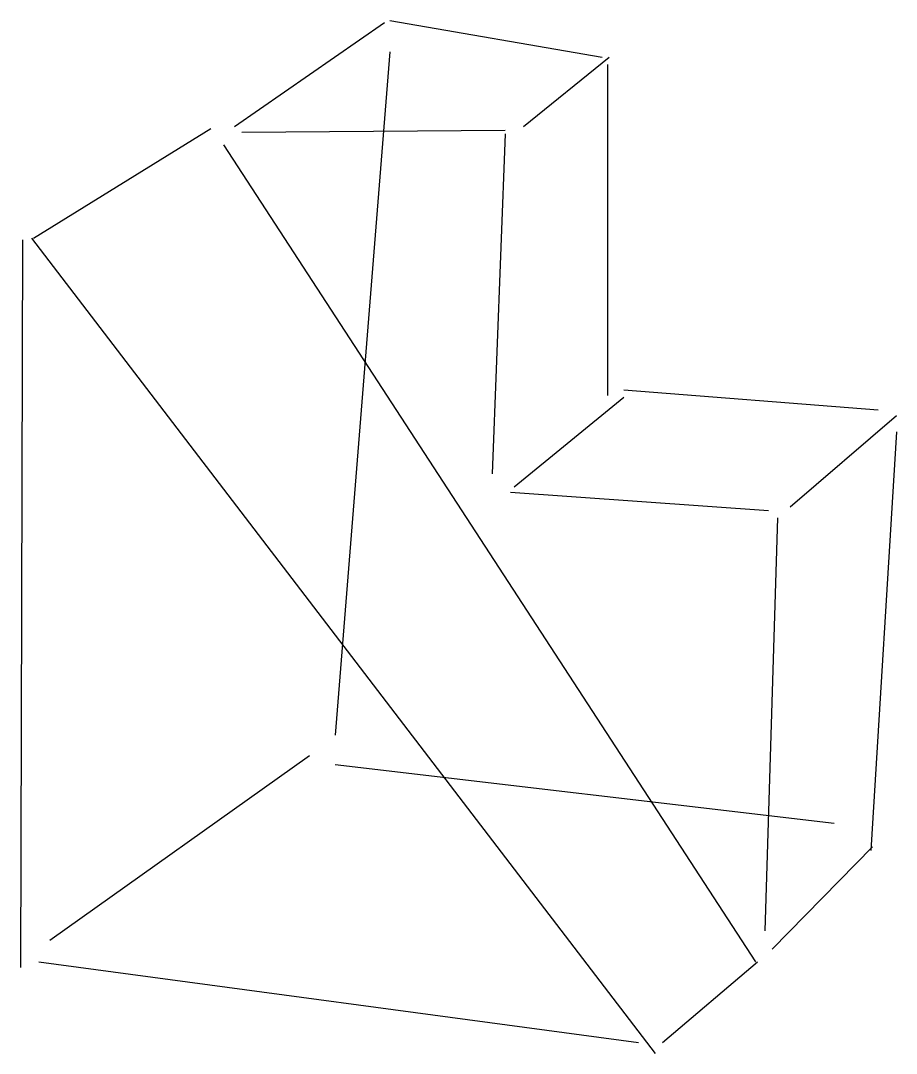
# Model space of a CAD drawing. Header units: metres. Extents: x -73 to 66, y 137 to 301.
import ezdxf

# ---------------------------------------------------------------- set-up
doc = ezdxf.new("R2010")
doc.units = ezdxf.units.M

msp = doc.modelspace()

# ---------------------------------------------------------------- linework, layer by layer
at = {"color": 0, "linetype": 'CONTINUOUS'}
for p, q in [((-38.660252, 284.087697), (-14.91388, 300.594322)), ((-14.04511, 300.883912), (19.547319, 295.092114)), ((-14.04511, 295.960883), (-22.732808, 187.654259)), ((7.094953, 284.087697), (20.705678, 295.092114)), ((20.416088, 293.933754), (20.416088, 241.517981)), ((-70.515142, 266.422713), (-42.424921, 283.798107)), ((-37.501893, 283.218927), (4.199054, 283.508517)), ((4.199054, 282.929338), (2.171924, 229.065615)), ((-40.397792, 281.191798), (43.872871, 151.74511)), ((-72.252681, 266.133123), (-72.542271, 150.876341)), ((-70.804732, 266.422713), (27.945426, 137.265615)), ((23.022397, 242.386751), (63.275394, 239.201262)), ((5.647003, 227.038486), (23.022397, 241.228391)), ((49.375079, 223.852997), (66.171293, 238.332492)), ((66.171293, 235.726183), (62.117035, 169.410095)), ((5.067823, 226.169716), (45.9, 223.273817)), ((47.34795, 222.115457), (45.32082, 156.668139)), ((-67.908833, 155.220189), (-26.787066, 184.46877)), ((-22.732808, 183.02082), (56.325237, 173.753943)), ((46.47918, 153.77224), (62.406625, 169.989274)), ((-69.646372, 151.74511), (25.339117, 139.003155)), ((29.103785, 139.003155), (44.162461, 151.74511))]:
    msp.add_line(p, q, dxfattribs=at)

doc.saveas('drawing.dxf')
